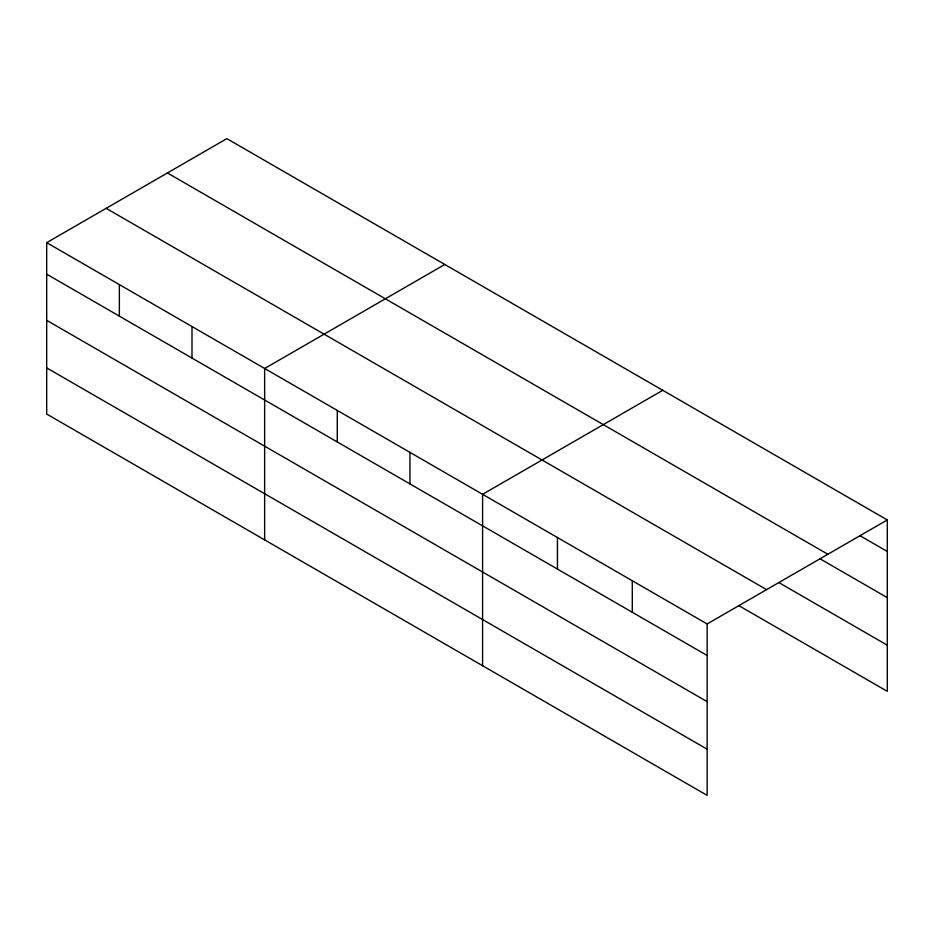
<?xml version="1.0" encoding="UTF-8"?>
<svg xmlns="http://www.w3.org/2000/svg" width="934" height="934" viewBox="0 0 934 934"><rect width="100%" height="100%" fill="white"/><g stroke="black" fill="none" stroke-linecap="round" stroke-linejoin="round"><path stroke-width="1.4" d="M707.143 701.644L707.143 623.959L46.7 242.653L46.7 414.054L707.143 795.359L707.143 701.644L46.7 320.339M738.852 605.641L887.3 691.347L887.3 519.946L226.857 138.641L46.7 242.653M444.806 264.474L264.649 368.486L264.649 539.887M662.755 390.295L482.586 494.308L482.586 665.72M707.143 623.959L887.3 519.946M859.852 535.626L887.3 551.469M167.408 172.965L827.851 554.271M819.935 558.742L887.3 597.632M778.769 582.524L887.3 645.184M106.149 208.329L766.592 589.634M46.7 274.187L707.143 655.493M46.7 367.903L707.143 749.196M632.295 580.738L632.295 612.272M557.435 537.529L557.435 569.063M409.944 452.371L409.944 483.905M337.291 410.423L337.291 441.957M191.995 326.538L191.995 358.072M119.354 284.601L119.354 316.124"/></g></svg>
